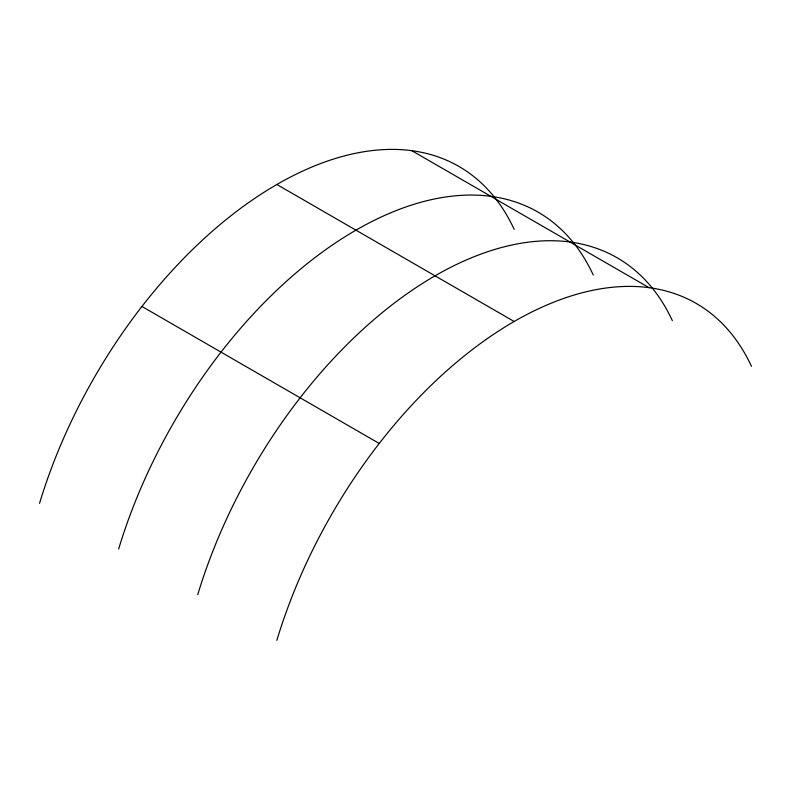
<?xml version="1.0" encoding="UTF-8"?>
<svg xmlns="http://www.w3.org/2000/svg" width="791" height="791" viewBox="0 0 791 791"><rect width="100%" height="100%" fill="white"/><g stroke="black" fill="none" stroke-linecap="round" stroke-linejoin="round"><path stroke-width="1.19" d="M411.775 150.666L649.075 287.667M39.55 503.333A364.206 210.277 -60 0 1 276.85 184.491L514.15 321.492A364.206 210.277 -60 0 1 751.45 366.322M141.925 306.463L379.225 443.464M276.85 184.491A364.206 210.277 -60 0 1 514.15 229.321M276.85 640.334A364.206 210.277 -60 0 1 514.15 321.492M197.75 594.664A364.206 210.277 -60 0 1 435.05 275.822A364.206 210.277 -60 0 1 672.35 320.662M118.65 548.994A364.206 210.277 -60 0 1 355.95 230.151A364.206 210.277 -60 0 1 593.25 274.991"/></g></svg>
